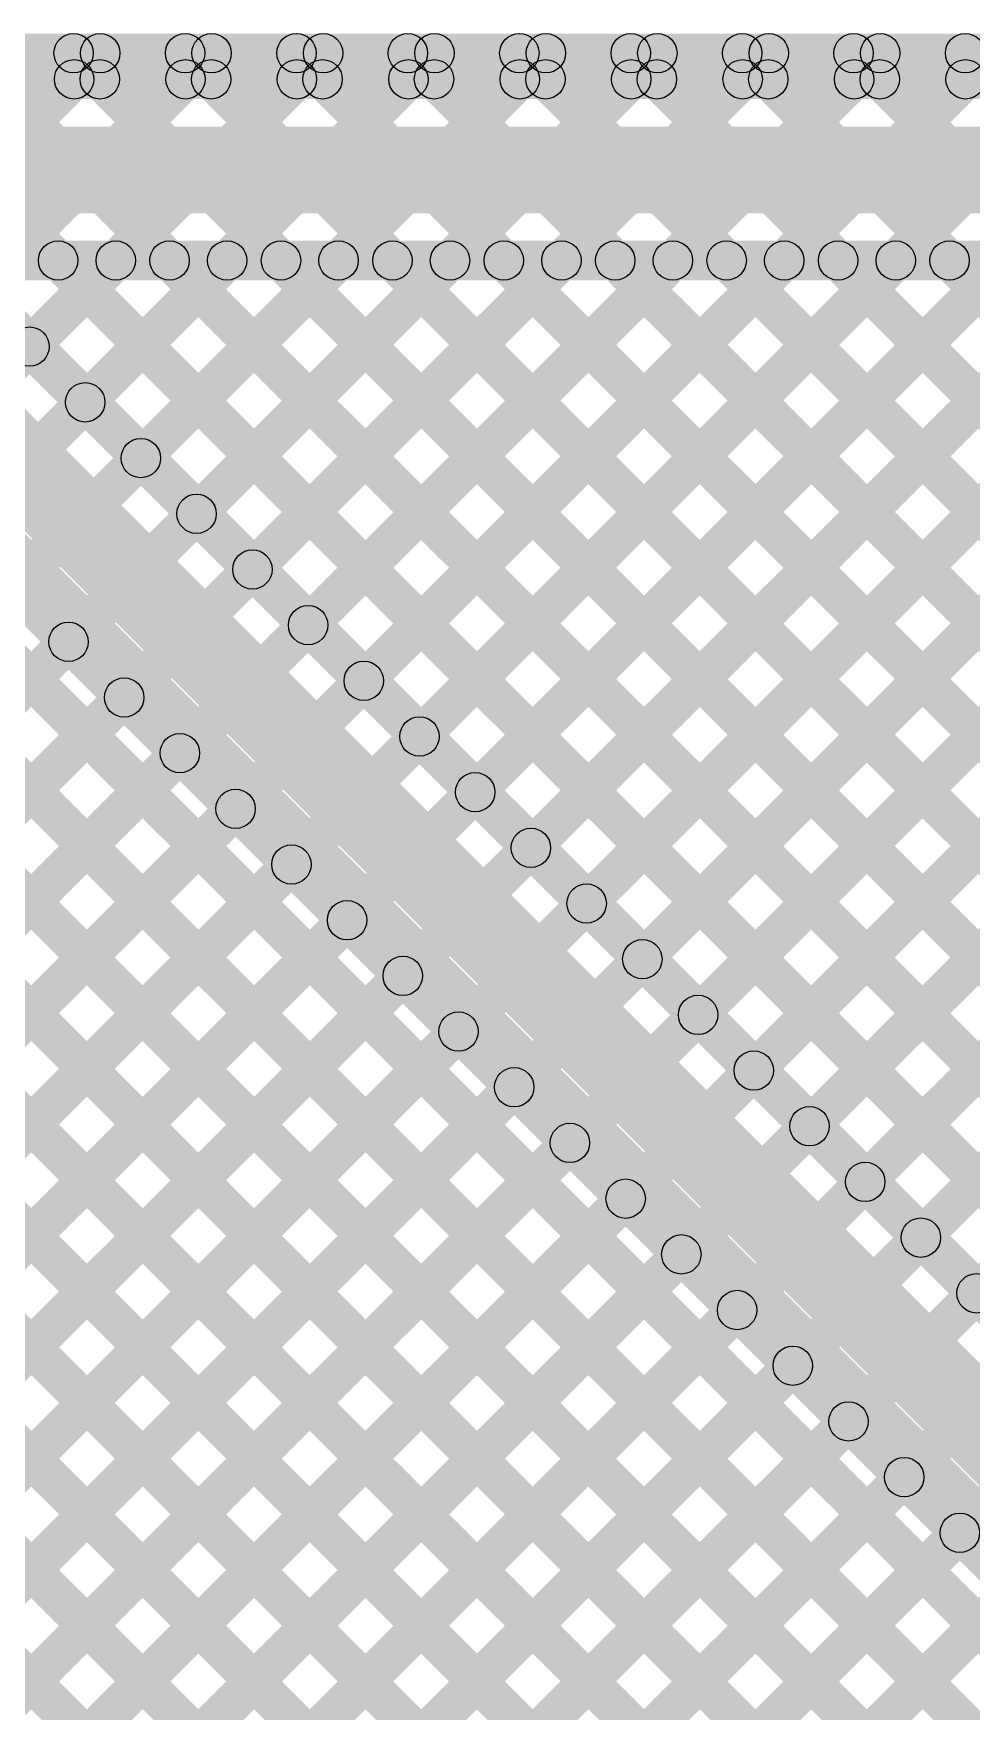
# Model space of a CAD drawing. Header units: millimetres. Extents: x -0.08 to 5.25, y -0.08 to 2.73.
# Drawn here: x 3.1851 to 3.4231, y 2.0489 to 2.475 of the extents above; entities that cross this region are included whole.
import ezdxf

# ---------------------------------------------------------------- set-up
doc = ezdxf.new("R2010")
doc.units = ezdxf.units.MM
doc.header["$MEASUREMENT"] = 0
doc.layers.add('BottomLayer', color=5, linetype='Continuous')
doc.layers.add('TopLayer', color=1, linetype='Continuous')

msp = doc.modelspace()

# ---------------------------------------------------------------- hatches: boundary and pattern name
at = {"layer": 'BottomLayer'}
for points in [[(2.90886, 2.46646), (2.91593, 2.47354), (3.44193, 1.94754), (3.43486, 1.94046)], [(2.91174, 2.465), (2.91174, 2.475), (5.046, 2.475), (5.046, 2.465)], [(2.93715, 2.46646), (2.94422, 2.47354), (3.47022, 1.94754), (3.46315, 1.94046)], [(3.19171, 2.46646), (3.19878, 2.47354), (3.2054, 2.46691), (3.19833, 2.45984)], [(3.19889, 2.45984), (3.19182, 2.46691), (3.19845, 2.47354), (3.20552, 2.46646)], [(3.21999, 2.46646), (3.22706, 2.47354), (3.23369, 2.46691), (3.22662, 2.45984)], [(3.22718, 2.45984), (3.2201, 2.46691), (3.22673, 2.47354), (3.2338, 2.46646)], [(3.24827, 2.46646), (3.25535, 2.47354), (3.26197, 2.46691), (3.2549, 2.45984)], [(3.25546, 2.45984), (3.24839, 2.46691), (3.25501, 2.47354), (3.26208, 2.46646)], [(3.27656, 2.46646), (3.28363, 2.47354), (3.29025, 2.46691), (3.28318, 2.45984)], [(3.28374, 2.45984), (3.27667, 2.46691), (3.2833, 2.47354), (3.29037, 2.46646)], [(3.30484, 2.46646), (3.31191, 2.47354), (3.31854, 2.46691), (3.31147, 2.45984)], [(3.31203, 2.45984), (3.30496, 2.46691), (3.31158, 2.47354), (3.31865, 2.46646)], [(3.33313, 2.46646), (3.3402, 2.47354), (3.34682, 2.46691), (3.33975, 2.45984)], [(3.34031, 2.45984), (3.33324, 2.46691), (3.33987, 2.47354), (3.34694, 2.46646)], [(3.36141, 2.46646), (3.36848, 2.47354), (3.37511, 2.46691), (3.36804, 2.45984)], [(3.3686, 2.45984), (3.36153, 2.46691), (3.36815, 2.47354), (3.37522, 2.46646)], [(3.3897, 2.46646), (3.39677, 2.47354), (3.40339, 2.46691), (3.39632, 2.45984)], [(3.39688, 2.45984), (3.38981, 2.46691), (3.39644, 2.47354), (3.40351, 2.46646)], [(3.41798, 2.46646), (3.42505, 2.47354), (3.43168, 2.46691), (3.42461, 2.45984)], [(3.42517, 2.45984), (3.41809, 2.46691), (3.42472, 2.47354), (3.43179, 2.46646)], [(3.02279, 2.45838), (3.02279, 2.46837), (3.92963, 2.46837), (3.92963, 2.45838)], [(3.01662, 2.42937), (3.01662, 2.45138), (3.92963, 2.45138), (3.92963, 2.42937)], [(2.90951, 2.43753), (2.91658, 2.44461), (3.41365, 1.94754), (3.40658, 1.94046)], [(2.91658, 2.03611), (2.90951, 2.04318), (3.28724, 2.42091), (3.29431, 2.41384)], [(2.91658, 2.00782), (2.90951, 2.01489), (3.31553, 2.42091), (3.3226, 2.41384)], [(2.91865, 1.98161), (2.91158, 1.98868), (3.34381, 2.42091), (3.35088, 2.41384)], [(2.93279, 1.96746), (2.92572, 1.97454), (3.37209, 2.42091), (3.37917, 2.41384)], [(2.94693, 1.95332), (2.93986, 1.96039), (3.40038, 2.42091), (3.40745, 2.41384)], [(2.96236, 1.94046), (2.95529, 1.94754), (3.42866, 2.42091), (3.43573, 2.41384)], [(2.99064, 1.94046), (2.98357, 1.94754), (3.45695, 2.42091), (3.46402, 2.41384)], [(3.01893, 1.94046), (3.01186, 1.94754), (3.48523, 2.42091), (3.4923, 2.41384)], [(3.01829, 2.4136), (3.02536, 2.42067), (3.4985, 1.94754), (3.49143, 1.94046)], [(3.02808, 2.23246), (3.021, 2.23953), (3.20239, 2.42091), (3.20946, 2.41384)], [(3.02808, 2.20417), (3.021, 2.21124), (3.23067, 2.42091), (3.23774, 2.41384)], [(3.02808, 2.17589), (3.021, 2.18296), (3.25896, 2.42091), (3.26603, 2.41384)], [(3.02279, 2.41237), (3.02279, 2.42238), (3.9201, 2.42238), (3.9201, 2.41237)], [(3.04721, 1.94046), (3.04014, 1.94754), (3.51352, 2.42091), (3.52059, 2.41384)], [(3.04634, 2.41384), (3.05341, 2.42091), (3.52679, 1.94754), (3.51972, 1.94046)], [(3.0755, 1.94046), (3.06843, 1.94754), (3.5418, 2.42091), (3.54887, 2.41384)], [(3.07463, 2.41384), (3.0817, 2.42091), (3.55507, 1.94754), (3.548, 1.94046)], [(3.10378, 1.94046), (3.09671, 1.94754), (3.57008, 2.42091), (3.57716, 2.41384)], [(3.10291, 2.41384), (3.10998, 2.42091), (3.58336, 1.94754), (3.57628, 1.94046)], [(3.13207, 1.94046), (3.12499, 1.94754), (3.59837, 2.42091), (3.60544, 2.41384)], [(3.13119, 2.41384), (3.13826, 2.42091), (3.61181, 1.94737), (3.60474, 1.9403)], [(3.16035, 1.94046), (3.15328, 1.94754), (3.62665, 2.42091), (3.63372, 2.41384)], [(3.15948, 2.41384), (3.16655, 2.42091), (3.93692, 1.65054), (3.92985, 1.64346)], [(3.18863, 1.94046), (3.18156, 1.94754), (3.65494, 2.42091), (3.66201, 2.41384)], [(3.18776, 2.41384), (3.19483, 2.42091), (3.96521, 1.65054), (3.95814, 1.64346)], [(3.21692, 1.94046), (3.20985, 1.94754), (3.68322, 2.42091), (3.69029, 2.41384)], [(3.21605, 2.41384), (3.22312, 2.42091), (3.99349, 1.65054), (3.98642, 1.64346)], [(3.2452, 1.94046), (3.23813, 1.94754), (3.71151, 2.42091), (3.71858, 2.41384)], [(3.24433, 2.41384), (3.2514, 2.42091), (4.02178, 1.65054), (4.01471, 1.64346)], [(3.27349, 1.94046), (3.26642, 1.94754), (3.73979, 2.42091), (3.74686, 2.41384)], [(3.27262, 2.41384), (3.27969, 2.42091), (4.05006, 1.65054), (4.04299, 1.64346)], [(3.30177, 1.94046), (3.2947, 1.94754), (3.76807, 2.42091), (3.77515, 2.41384)], [(3.3009, 2.41384), (3.30797, 2.42091), (4.07835, 1.65054), (4.07127, 1.64346)], [(3.32918, 2.41384), (3.33625, 2.42091), (3.94454, 1.81263), (3.93746, 1.80556)], [(3.35747, 2.41384), (3.36454, 2.42091), (3.94454, 1.84091), (3.93746, 1.83384)], [(3.38575, 2.41384), (3.39282, 2.42091), (3.94454, 1.8692), (3.93746, 1.86213)], [(3.41404, 2.41384), (3.42111, 2.42091), (3.94454, 1.89748), (3.93746, 1.89041)], [(2.90951, 2.40925), (2.91658, 2.41632), (3.38537, 1.94754), (3.37829, 1.94046)], [(2.90951, 2.38097), (2.91658, 2.38804), (3.35708, 1.94754), (3.35001, 1.94046)], [(3.021, 2.24119), (3.02808, 2.24826), (3.3288, 1.94754), (3.32173, 1.94046)], [(3.021, 2.2129), (3.02808, 2.21997), (3.30051, 1.94754), (3.29344, 1.94046)]]:
    msp.add_hatch(color=5, dxfattribs=at).paths.add_polyline_path(points)
h = msp.add_hatch(color=5, dxfattribs=at)
edge = h.paths.add_edge_path()
edge.add_arc((3.19524, 2.47), 0.005, 0, 360)
h = msp.add_hatch(color=5, dxfattribs=at)
edge = h.paths.add_edge_path()
edge.add_arc((3.20198, 2.47), 0.005, 0, 360)
h = msp.add_hatch(color=5, dxfattribs=at)
edge = h.paths.add_edge_path()
edge.add_arc((3.22353, 2.47), 0.005, 0, 360)
h = msp.add_hatch(color=5, dxfattribs=at)
edge = h.paths.add_edge_path()
edge.add_arc((3.23026, 2.47), 0.005, 0, 360)
h = msp.add_hatch(color=5, dxfattribs=at)
edge = h.paths.add_edge_path()
edge.add_arc((3.25181, 2.47), 0.005, 0, 360)
h = msp.add_hatch(color=5, dxfattribs=at)
edge = h.paths.add_edge_path()
edge.add_arc((3.25855, 2.47), 0.005, 0, 360)
h = msp.add_hatch(color=5, dxfattribs=at)
edge = h.paths.add_edge_path()
edge.add_arc((3.28009, 2.47), 0.005, 0, 360)
h = msp.add_hatch(color=5, dxfattribs=at)
edge = h.paths.add_edge_path()
edge.add_arc((3.28683, 2.47), 0.005, 0, 360)
h = msp.add_hatch(color=5, dxfattribs=at)
edge = h.paths.add_edge_path()
edge.add_arc((3.30838, 2.47), 0.005, 0, 360)
h = msp.add_hatch(color=5, dxfattribs=at)
edge = h.paths.add_edge_path()
edge.add_arc((3.31512, 2.47), 0.005, 0, 360)
h = msp.add_hatch(color=5, dxfattribs=at)
edge = h.paths.add_edge_path()
edge.add_arc((3.33666, 2.47), 0.005, 0, 360)
h = msp.add_hatch(color=5, dxfattribs=at)
edge = h.paths.add_edge_path()
edge.add_arc((3.3434, 2.47), 0.005, 0, 360)
h = msp.add_hatch(color=5, dxfattribs=at)
edge = h.paths.add_edge_path()
edge.add_arc((3.36495, 2.47), 0.005, 0, 360)
h = msp.add_hatch(color=5, dxfattribs=at)
edge = h.paths.add_edge_path()
edge.add_arc((3.37169, 2.47), 0.005, 0, 360)
h = msp.add_hatch(color=5, dxfattribs=at)
edge = h.paths.add_edge_path()
edge.add_arc((3.39323, 2.47), 0.005, 0, 360)
h = msp.add_hatch(color=5, dxfattribs=at)
edge = h.paths.add_edge_path()
edge.add_arc((3.39997, 2.47), 0.005, 0, 360)
h = msp.add_hatch(color=5, dxfattribs=at)
edge = h.paths.add_edge_path()
edge.add_arc((3.42152, 2.47), 0.005, 0, 360)
h = msp.add_hatch(color=5, dxfattribs=at)
edge = h.paths.add_edge_path()
edge.add_arc((3.19536, 2.46338), 0.005, 0, 360)
h = msp.add_hatch(color=5, dxfattribs=at)
edge = h.paths.add_edge_path()
edge.add_arc((3.20187, 2.46338), 0.005, 0, 360)
h = msp.add_hatch(color=5, dxfattribs=at)
edge = h.paths.add_edge_path()
edge.add_arc((3.22364, 2.46338), 0.005, 0, 360)
h = msp.add_hatch(color=5, dxfattribs=at)
edge = h.paths.add_edge_path()
edge.add_arc((3.23015, 2.46338), 0.005, 0, 360)
h = msp.add_hatch(color=5, dxfattribs=at)
edge = h.paths.add_edge_path()
edge.add_arc((3.25192, 2.46338), 0.005, 0, 360)
h = msp.add_hatch(color=5, dxfattribs=at)
edge = h.paths.add_edge_path()
edge.add_arc((3.25843, 2.46338), 0.005, 0, 360)
h = msp.add_hatch(color=5, dxfattribs=at)
edge = h.paths.add_edge_path()
edge.add_arc((3.28021, 2.46338), 0.005, 0, 360)
h = msp.add_hatch(color=5, dxfattribs=at)
edge = h.paths.add_edge_path()
edge.add_arc((3.28672, 2.46338), 0.005, 0, 360)
h = msp.add_hatch(color=5, dxfattribs=at)
edge = h.paths.add_edge_path()
edge.add_arc((3.30849, 2.46338), 0.005, 0, 360)
h = msp.add_hatch(color=5, dxfattribs=at)
edge = h.paths.add_edge_path()
edge.add_arc((3.315, 2.46338), 0.005, 0, 360)
h = msp.add_hatch(color=5, dxfattribs=at)
edge = h.paths.add_edge_path()
edge.add_arc((3.33678, 2.46338), 0.005, 0, 360)
h = msp.add_hatch(color=5, dxfattribs=at)
edge = h.paths.add_edge_path()
edge.add_arc((3.34329, 2.46338), 0.005, 0, 360)
h = msp.add_hatch(color=5, dxfattribs=at)
edge = h.paths.add_edge_path()
edge.add_arc((3.36506, 2.46338), 0.005, 0, 360)
h = msp.add_hatch(color=5, dxfattribs=at)
edge = h.paths.add_edge_path()
edge.add_arc((3.37157, 2.46338), 0.005, 0, 360)
h = msp.add_hatch(color=5, dxfattribs=at)
edge = h.paths.add_edge_path()
edge.add_arc((3.39335, 2.46338), 0.005, 0, 360)
h = msp.add_hatch(color=5, dxfattribs=at)
edge = h.paths.add_edge_path()
edge.add_arc((3.39986, 2.46338), 0.005, 0, 360)
h = msp.add_hatch(color=5, dxfattribs=at)
edge = h.paths.add_edge_path()
edge.add_arc((3.42163, 2.46338), 0.005, 0, 360)
h = msp.add_hatch(color=5, dxfattribs=at)
edge = h.paths.add_edge_path()
edge.add_arc((3.1913, 2.41737), 0.005, 0, 360)
h = msp.add_hatch(color=5, dxfattribs=at)
edge = h.paths.add_edge_path()
edge.add_arc((3.20592, 2.41737), 0.005, 0, 360)
h = msp.add_hatch(color=5, dxfattribs=at)
edge = h.paths.add_edge_path()
edge.add_arc((3.21958, 2.41737), 0.005, 0, 360)
h = msp.add_hatch(color=5, dxfattribs=at)
edge = h.paths.add_edge_path()
edge.add_arc((3.23421, 2.41737), 0.005, 0, 360)
h = msp.add_hatch(color=5, dxfattribs=at)
edge = h.paths.add_edge_path()
edge.add_arc((3.24787, 2.41737), 0.005, 0, 360)
h = msp.add_hatch(color=5, dxfattribs=at)
edge = h.paths.add_edge_path()
edge.add_arc((3.26249, 2.41737), 0.005, 0, 360)
h = msp.add_hatch(color=5, dxfattribs=at)
edge = h.paths.add_edge_path()
edge.add_arc((3.27615, 2.41737), 0.005, 0, 360)
h = msp.add_hatch(color=5, dxfattribs=at)
edge = h.paths.add_edge_path()
edge.add_arc((3.29078, 2.41737), 0.005, 0, 360)
h = msp.add_hatch(color=5, dxfattribs=at)
edge = h.paths.add_edge_path()
edge.add_arc((3.30443, 2.41737), 0.005, 0, 360)
h = msp.add_hatch(color=5, dxfattribs=at)
edge = h.paths.add_edge_path()
edge.add_arc((3.31906, 2.41737), 0.005, 0, 360)
h = msp.add_hatch(color=5, dxfattribs=at)
edge = h.paths.add_edge_path()
edge.add_arc((3.33272, 2.41737), 0.005, 0, 360)
h = msp.add_hatch(color=5, dxfattribs=at)
edge = h.paths.add_edge_path()
edge.add_arc((3.34735, 2.41737), 0.005, 0, 360)
h = msp.add_hatch(color=5, dxfattribs=at)
edge = h.paths.add_edge_path()
edge.add_arc((3.361, 2.41737), 0.005, 0, 360)
h = msp.add_hatch(color=5, dxfattribs=at)
edge = h.paths.add_edge_path()
edge.add_arc((3.37563, 2.41737), 0.005, 0, 360)
h = msp.add_hatch(color=5, dxfattribs=at)
edge = h.paths.add_edge_path()
edge.add_arc((3.38929, 2.41737), 0.005, 0, 360)
h = msp.add_hatch(color=5, dxfattribs=at)
edge = h.paths.add_edge_path()
edge.add_arc((3.40391, 2.41737), 0.005, 0, 360)
h = msp.add_hatch(color=5, dxfattribs=at)
edge = h.paths.add_edge_path()
edge.add_arc((3.41757, 2.41737), 0.005, 0, 360)
at = {"layer": 'TopLayer'}
for points in [[(1.086, 2.465), (1.086, 2.475), (5.046, 2.475), (5.046, 2.465)], [(3.10685, 2.46646), (3.11392, 2.47354), (3.63692, 1.95054), (3.62985, 1.94346)], [(3.13514, 2.46646), (3.14221, 2.47354), (3.66521, 1.95054), (3.65814, 1.94346)], [(3.15922, 2.42017), (3.15215, 2.42724), (3.19845, 2.47354), (3.20552, 2.46646)], [(3.16342, 2.46646), (3.17049, 2.47354), (3.69349, 1.95054), (3.68642, 1.94346)], [(3.17343, 2.4061), (3.16636, 2.41317), (3.22673, 2.47354), (3.2338, 2.46646)], [(3.18757, 2.39195), (3.1805, 2.39902), (3.25501, 2.47354), (3.26208, 2.46646)], [(3.19171, 2.46646), (3.19878, 2.47354), (3.72178, 1.95054), (3.71471, 1.94346)], [(3.20172, 2.37781), (3.19464, 2.38488), (3.2833, 2.47354), (3.29037, 2.46646)], [(3.21586, 2.36367), (3.20879, 2.37074), (3.31158, 2.47354), (3.31865, 2.46646)], [(3.21999, 2.46646), (3.22706, 2.47354), (3.78576, 1.91483), (3.77869, 1.90776)], [(3.23, 2.34953), (3.22293, 2.3566), (3.33987, 2.47354), (3.34694, 2.46646)], [(3.24414, 2.33538), (3.23707, 2.34246), (3.36815, 2.47354), (3.37522, 2.46646)], [(3.24827, 2.46646), (3.25535, 2.47354), (3.81405, 1.91483), (3.80698, 1.90776)], [(3.25828, 2.32124), (3.25121, 2.32831), (3.39644, 2.47354), (3.40351, 2.46646)], [(3.27243, 2.3071), (3.26536, 2.31417), (3.42472, 2.47354), (3.43179, 2.46646)], [(3.27656, 2.46646), (3.28363, 2.47354), (3.81654, 1.94063), (3.80946, 1.93356)], [(3.28657, 2.29296), (3.2795, 2.30003), (3.453, 2.47354), (3.46007, 2.46646)], [(3.30071, 2.27882), (3.29364, 2.28589), (3.48129, 2.47354), (3.48836, 2.46646)], [(3.30484, 2.46646), (3.31191, 2.47354), (3.81654, 1.96891), (3.80946, 1.96184)], [(3.31485, 2.26467), (3.30778, 2.27175), (3.50957, 2.47354), (3.51664, 2.46646)], [(3.329, 2.25053), (3.32192, 2.2576), (3.53786, 2.47354), (3.54493, 2.46646)], [(3.33313, 2.46646), (3.3402, 2.47354), (3.81354, 2.0002), (3.80646, 1.99313)], [(3.34314, 2.23639), (3.33607, 2.24346), (3.56614, 2.47354), (3.57321, 2.46646)], [(3.35728, 2.22225), (3.35021, 2.22932), (3.59443, 2.47354), (3.6015, 2.46646)], [(3.36141, 2.46646), (3.36848, 2.47354), (3.81354, 2.02848), (3.80646, 2.02141)], [(3.37142, 2.20811), (3.36435, 2.21518), (3.62271, 2.47354), (3.62978, 2.46646)], [(3.38556, 2.19396), (3.37849, 2.20103), (3.65099, 2.47354), (3.65806, 2.46646)], [(3.3897, 2.46646), (3.39677, 2.47354), (3.81354, 2.05677), (3.80646, 2.0497)], [(3.39971, 2.17982), (3.39263, 2.18689), (3.67928, 2.47354), (3.68635, 2.46646)], [(3.41385, 2.16568), (3.40678, 2.17275), (3.70756, 2.47354), (3.71463, 2.46646)], [(3.41798, 2.46646), (3.42505, 2.47354), (3.83375, 2.06483), (3.82668, 2.05776)], [(3.42799, 2.15154), (3.42092, 2.15861), (3.73585, 2.47354), (3.74292, 2.46646)], [(3.15373, 2.41873), (3.1608, 2.4258), (3.63606, 1.95054), (3.62899, 1.94346)], [(3.13322, 2.39822), (3.14878, 2.41378), (3.63078, 1.93178), (3.61522, 1.91622)], [(2.91101, 2.37946), (2.91808, 2.38654), (3.58354, 1.72108), (3.57646, 1.71401)], [(2.93929, 2.37946), (2.94637, 2.38654), (3.58354, 1.74937), (3.57646, 1.74229)], [(2.96758, 2.37946), (2.97465, 2.38654), (3.58354, 1.77765), (3.57646, 1.77058)], [(2.99586, 2.37946), (3.00293, 2.38654), (3.58354, 1.80593), (3.57646, 1.79886)], [(3.02415, 2.37946), (3.03122, 2.38654), (3.58454, 1.83322), (3.57746, 1.82615)], [(3.05243, 2.37946), (3.0595, 2.38654), (3.58454, 1.8615), (3.57746, 1.85443)], [(3.08072, 2.37946), (3.08779, 2.38654), (3.58454, 1.88979), (3.57746, 1.88272)], [(3.109, 2.37946), (3.11607, 2.38654), (3.58777, 1.91483), (3.5807, 1.90776)], [(3.12794, 2.37946), (3.13501, 2.38654), (3.60671, 1.91483), (3.59964, 1.90776)], [(3.02854, 2.14806), (3.02146, 2.15513), (3.1904, 2.32407), (3.19747, 2.317)], [(3.02854, 2.11978), (3.02146, 2.12685), (3.20454, 2.30993), (3.21162, 2.30286)], [(3.02854, 2.09149), (3.02146, 2.09856), (3.21869, 2.29579), (3.22576, 2.28872)], [(3.02854, 2.06321), (3.02146, 2.07028), (3.23283, 2.28164), (3.2399, 2.27457)], [(3.02854, 2.03493), (3.02146, 2.042), (3.24697, 2.2675), (3.25404, 2.26043)], [(3.02854, 2.00664), (3.02146, 2.01371), (3.26111, 2.25336), (3.26818, 2.24629)], [(3.02146, 2.24073), (3.02854, 2.2478), (3.58354, 1.6928), (3.57646, 1.68573)], [(3.02854, 1.97836), (3.02146, 1.98543), (3.27525, 2.23922), (3.28233, 2.23215)], [(3.02854, 1.95007), (3.02146, 1.95714), (3.2894, 2.22508), (3.29647, 2.218)], [(3.02146, 2.21244), (3.02854, 2.21951), (3.32501, 1.92304), (3.31794, 1.91596)], [(3.02271, 1.91596), (3.01564, 1.92304), (3.30354, 2.21093), (3.31061, 2.20386)], [(3.051, 1.91596), (3.04393, 1.92304), (3.31768, 2.19679), (3.32475, 2.18972)], [(3.07928, 1.91596), (3.07221, 1.92304), (3.33182, 2.18265), (3.33889, 2.17558)], [(3.10757, 1.91596), (3.10049, 1.92304), (3.34597, 2.16851), (3.35304, 2.16144)], [(3.13585, 1.91596), (3.12878, 1.92304), (3.36011, 2.15437), (3.36718, 2.14729)], [(3.16413, 1.91596), (3.15706, 1.92304), (3.37425, 2.14022), (3.38132, 2.13315)], [(3.19242, 1.91596), (3.18535, 1.92304), (3.38839, 2.12608), (3.39546, 2.11901)], [(3.2207, 1.91596), (3.21363, 1.92304), (3.40253, 2.11194), (3.40961, 2.10487)], [(3.24899, 1.91596), (3.24192, 1.92304), (3.41668, 2.0978), (3.42375, 2.09073)], [(3.27727, 1.91596), (3.2702, 1.92304), (3.43082, 2.08365), (3.43789, 2.07658)]]:
    msp.add_hatch(color=1, dxfattribs=at).paths.add_polyline_path(points)
h = msp.add_hatch(color=1, dxfattribs=at)
edge = h.paths.add_edge_path()
edge.add_arc((3.19524, 2.47), 0.005, 0, 360)
h = msp.add_hatch(color=1, dxfattribs=at)
edge = h.paths.add_edge_path()
edge.add_arc((3.20198, 2.47), 0.005, 0, 360)
h = msp.add_hatch(color=1, dxfattribs=at)
edge = h.paths.add_edge_path()
edge.add_arc((3.22353, 2.47), 0.005, 0, 360)
h = msp.add_hatch(color=1, dxfattribs=at)
edge = h.paths.add_edge_path()
edge.add_arc((3.23026, 2.47), 0.005, 0, 360)
h = msp.add_hatch(color=1, dxfattribs=at)
edge = h.paths.add_edge_path()
edge.add_arc((3.25181, 2.47), 0.005, 0, 360)
h = msp.add_hatch(color=1, dxfattribs=at)
edge = h.paths.add_edge_path()
edge.add_arc((3.25855, 2.47), 0.005, 0, 360)
h = msp.add_hatch(color=1, dxfattribs=at)
edge = h.paths.add_edge_path()
edge.add_arc((3.28009, 2.47), 0.005, 0, 360)
h = msp.add_hatch(color=1, dxfattribs=at)
edge = h.paths.add_edge_path()
edge.add_arc((3.28683, 2.47), 0.005, 0, 360)
h = msp.add_hatch(color=1, dxfattribs=at)
edge = h.paths.add_edge_path()
edge.add_arc((3.30838, 2.47), 0.005, 0, 360)
h = msp.add_hatch(color=1, dxfattribs=at)
edge = h.paths.add_edge_path()
edge.add_arc((3.31512, 2.47), 0.005, 0, 360)
h = msp.add_hatch(color=1, dxfattribs=at)
edge = h.paths.add_edge_path()
edge.add_arc((3.33666, 2.47), 0.005, 0, 360)
h = msp.add_hatch(color=1, dxfattribs=at)
edge = h.paths.add_edge_path()
edge.add_arc((3.3434, 2.47), 0.005, 0, 360)
h = msp.add_hatch(color=1, dxfattribs=at)
edge = h.paths.add_edge_path()
edge.add_arc((3.36495, 2.47), 0.005, 0, 360)
h = msp.add_hatch(color=1, dxfattribs=at)
edge = h.paths.add_edge_path()
edge.add_arc((3.37169, 2.47), 0.005, 0, 360)
h = msp.add_hatch(color=1, dxfattribs=at)
edge = h.paths.add_edge_path()
edge.add_arc((3.39323, 2.47), 0.005, 0, 360)
h = msp.add_hatch(color=1, dxfattribs=at)
edge = h.paths.add_edge_path()
edge.add_arc((3.39997, 2.47), 0.005, 0, 360)
h = msp.add_hatch(color=1, dxfattribs=at)
edge = h.paths.add_edge_path()
edge.add_arc((3.42152, 2.47), 0.005, 0, 360)
h = msp.add_hatch(color=1, dxfattribs=at)
edge = h.paths.add_edge_path()
edge.add_arc((3.18404, 2.39549), 0.005, 0, 360)
h = msp.add_hatch(color=1, dxfattribs=at)
edge = h.paths.add_edge_path()
edge.add_arc((3.19818, 2.38135), 0.005, 0, 360)
h = msp.add_hatch(color=1, dxfattribs=at)
edge = h.paths.add_edge_path()
edge.add_arc((3.21232, 2.3672), 0.005, 0, 360)
h = msp.add_hatch(color=1, dxfattribs=at)
edge = h.paths.add_edge_path()
edge.add_arc((3.22646, 2.35306), 0.005, 0, 360)
h = msp.add_hatch(color=1, dxfattribs=at)
edge = h.paths.add_edge_path()
edge.add_arc((3.24061, 2.33892), 0.005, 0, 360)
h = msp.add_hatch(color=1, dxfattribs=at)
edge = h.paths.add_edge_path()
edge.add_arc((3.25475, 2.32478), 0.005, 0, 360)
h = msp.add_hatch(color=1, dxfattribs=at)
edge = h.paths.add_edge_path()
edge.add_arc((3.19394, 2.32054), 0.005, 0, 360)
h = msp.add_hatch(color=1, dxfattribs=at)
edge = h.paths.add_edge_path()
edge.add_arc((3.26889, 2.31064), 0.005, 0, 360)
h = msp.add_hatch(color=1, dxfattribs=at)
edge = h.paths.add_edge_path()
edge.add_arc((3.20808, 2.30639), 0.005, 0, 360)
h = msp.add_hatch(color=1, dxfattribs=at)
edge = h.paths.add_edge_path()
edge.add_arc((3.28303, 2.29649), 0.005, 0, 360)
h = msp.add_hatch(color=1, dxfattribs=at)
edge = h.paths.add_edge_path()
edge.add_arc((3.22222, 2.29225), 0.005, 0, 360)
h = msp.add_hatch(color=1, dxfattribs=at)
edge = h.paths.add_edge_path()
edge.add_arc((3.29718, 2.28235), 0.005, 0, 360)
h = msp.add_hatch(color=1, dxfattribs=at)
edge = h.paths.add_edge_path()
edge.add_arc((3.23636, 2.27811), 0.005, 0, 360)
h = msp.add_hatch(color=1, dxfattribs=at)
edge = h.paths.add_edge_path()
edge.add_arc((3.31132, 2.26821), 0.005, 0, 360)
h = msp.add_hatch(color=1, dxfattribs=at)
edge = h.paths.add_edge_path()
edge.add_arc((3.25051, 2.26397), 0.005, 0, 360)
h = msp.add_hatch(color=1, dxfattribs=at)
edge = h.paths.add_edge_path()
edge.add_arc((3.32546, 2.25407), 0.005, 0, 360)
h = msp.add_hatch(color=1, dxfattribs=at)
edge = h.paths.add_edge_path()
edge.add_arc((3.26465, 2.24982), 0.005, 0, 360)
h = msp.add_hatch(color=1, dxfattribs=at)
edge = h.paths.add_edge_path()
edge.add_arc((3.3396, 2.23993), 0.005, 0, 360)
h = msp.add_hatch(color=1, dxfattribs=at)
edge = h.paths.add_edge_path()
edge.add_arc((3.27879, 2.23568), 0.005, 0, 360)
h = msp.add_hatch(color=1, dxfattribs=at)
edge = h.paths.add_edge_path()
edge.add_arc((3.35374, 2.22578), 0.005, 0, 360)
h = msp.add_hatch(color=1, dxfattribs=at)
edge = h.paths.add_edge_path()
edge.add_arc((3.29293, 2.22154), 0.005, 0, 360)
h = msp.add_hatch(color=1, dxfattribs=at)
edge = h.paths.add_edge_path()
edge.add_arc((3.36789, 2.21164), 0.005, 0, 360)
h = msp.add_hatch(color=1, dxfattribs=at)
edge = h.paths.add_edge_path()
edge.add_arc((3.30707, 2.2074), 0.005, 0, 360)
h = msp.add_hatch(color=1, dxfattribs=at)
edge = h.paths.add_edge_path()
edge.add_arc((3.38203, 2.1975), 0.005, 0, 360)
h = msp.add_hatch(color=1, dxfattribs=at)
edge = h.paths.add_edge_path()
edge.add_arc((3.32122, 2.19326), 0.005, 0, 360)
h = msp.add_hatch(color=1, dxfattribs=at)
edge = h.paths.add_edge_path()
edge.add_arc((3.39617, 2.18336), 0.005, 0, 360)
h = msp.add_hatch(color=1, dxfattribs=at)
edge = h.paths.add_edge_path()
edge.add_arc((3.33536, 2.17911), 0.005, 0, 360)
h = msp.add_hatch(color=1, dxfattribs=at)
edge = h.paths.add_edge_path()
edge.add_arc((3.41031, 2.16921), 0.005, 0, 360)
h = msp.add_hatch(color=1, dxfattribs=at)
edge = h.paths.add_edge_path()
edge.add_arc((3.3495, 2.16497), 0.005, 0, 360)
h = msp.add_hatch(color=1, dxfattribs=at)
edge = h.paths.add_edge_path()
edge.add_arc((3.42445, 2.15507), 0.005, 0, 360)
h = msp.add_hatch(color=1, dxfattribs=at)
edge = h.paths.add_edge_path()
edge.add_arc((3.36364, 2.15083), 0.005, 0, 360)
h = msp.add_hatch(color=1, dxfattribs=at)
edge = h.paths.add_edge_path()
edge.add_arc((3.37779, 2.13669), 0.005, 0, 360)
h = msp.add_hatch(color=1, dxfattribs=at)
edge = h.paths.add_edge_path()
edge.add_arc((3.39193, 2.12255), 0.005, 0, 360)
h = msp.add_hatch(color=1, dxfattribs=at)
edge = h.paths.add_edge_path()
edge.add_arc((3.40607, 2.1084), 0.005, 0, 360)
h = msp.add_hatch(color=1, dxfattribs=at)
edge = h.paths.add_edge_path()
edge.add_arc((3.42021, 2.09426), 0.005, 0, 360)

# ---------------------------------------------------------------- linework, layer by layer
at = {"layer": 'BottomLayer'}
for centre in [(3.19524, 2.47), (3.20198, 2.47), (3.22353, 2.47), (3.23026, 2.47), (3.25181, 2.47), (3.25855, 2.47), (3.28009, 2.47), (3.28683, 2.47), (3.30838, 2.47), (3.31512, 2.47), (3.33666, 2.47), (3.3434, 2.47), (3.36495, 2.47), (3.37169, 2.47), (3.39323, 2.47), (3.39997, 2.47), (3.42152, 2.47), (3.19536, 2.46338), (3.20187, 2.46338), (3.22364, 2.46338), (3.23015, 2.46338), (3.25192, 2.46338), (3.25843, 2.46338), (3.28021, 2.46338), (3.28672, 2.46338), (3.30849, 2.46338), (3.315, 2.46338), (3.33678, 2.46338), (3.34329, 2.46338), (3.36506, 2.46338), (3.37157, 2.46338), (3.39335, 2.46338), (3.39986, 2.46338), (3.42163, 2.46338), (3.1913, 2.41737), (3.20592, 2.41737), (3.21958, 2.41737), (3.23421, 2.41737), (3.24787, 2.41737), (3.26249, 2.41737), (3.27615, 2.41737), (3.29078, 2.41737), (3.30443, 2.41737), (3.31906, 2.41737), (3.33272, 2.41737), (3.34735, 2.41737), (3.361, 2.41737), (3.37563, 2.41737), (3.38929, 2.41737), (3.40391, 2.41737), (3.41757, 2.41737)]:
    msp.add_circle(centre, 0.005, dxfattribs=at)
at = {"layer": 'TopLayer'}
for centre in [(3.19524, 2.47), (3.20198, 2.47), (3.22353, 2.47), (3.23026, 2.47), (3.25181, 2.47), (3.25855, 2.47), (3.28009, 2.47), (3.28683, 2.47), (3.30838, 2.47), (3.31512, 2.47), (3.33666, 2.47), (3.3434, 2.47), (3.36495, 2.47), (3.37169, 2.47), (3.39323, 2.47), (3.39997, 2.47), (3.42152, 2.47), (3.18404, 2.39549), (3.19818, 2.38135), (3.21232, 2.3672), (3.22646, 2.35306), (3.24061, 2.33892), (3.25475, 2.32478), (3.19394, 2.32054), (3.26889, 2.31064), (3.20808, 2.30639), (3.28303, 2.29649), (3.22222, 2.29225), (3.29718, 2.28235), (3.23636, 2.27811), (3.31132, 2.26821), (3.25051, 2.26397), (3.32546, 2.25407), (3.26465, 2.24982), (3.3396, 2.23993), (3.27879, 2.23568), (3.35374, 2.22578), (3.29293, 2.22154), (3.36789, 2.21164), (3.30707, 2.2074), (3.38203, 2.1975), (3.32122, 2.19326), (3.39617, 2.18336), (3.33536, 2.17911), (3.41031, 2.16921), (3.3495, 2.16497), (3.42445, 2.15507), (3.36364, 2.15083), (3.37779, 2.13669), (3.39193, 2.12255), (3.40607, 2.1084), (3.42021, 2.09426)]:
    msp.add_circle(centre, 0.005, dxfattribs=at)

doc.saveas('drawing.dxf')
